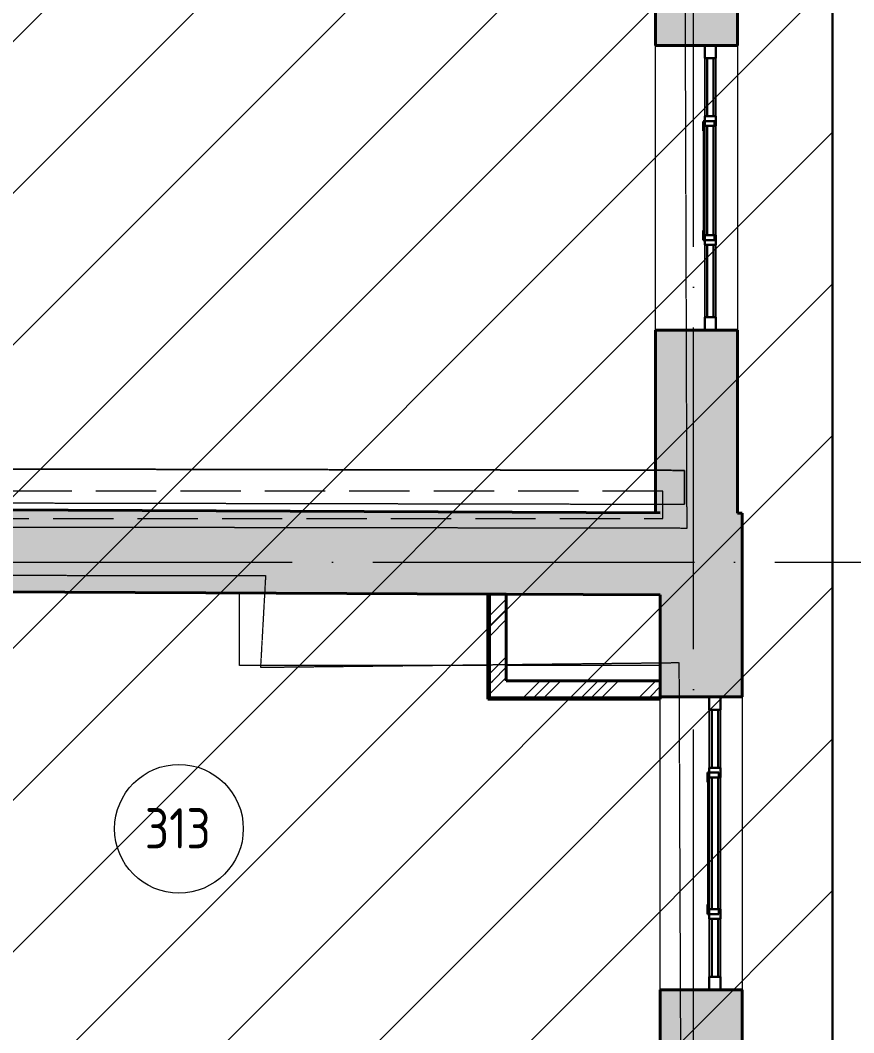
# Model space of a CAD drawing. Header units: millimetres. Extents: x -269164 to 430575, y -569542 to 36130.
# Drawn here: x 229908 to 235090, y -412990 to -406697 of the extents above; entities that cross this region are included whole.
import ezdxf

# ---------------------------------------------------------------- set-up
doc = ezdxf.new("R2010")
doc.units = ezdxf.units.MM
for name, pattern in [('ADSK_Линия сетки', [25, 20, -2.5, 0, -2.5]), ('ADSK_Сверху', [4.5, 3, -1.5]), ('GOST2.303 4', [7, 5, -2, 0])]:
    doc.linetypes.add(name, pattern=pattern)
for name, color, linetype, lineweight in [('_ Окна', 7, 'Continuous', 30), ('Витраж', 7, 'Continuous', 18), ('Каркас', 7, 'Continuous', 18), ('Марки помещений', 7, 'Continuous', 20), ('Окна', 7, 'Continuous', 18), ('Оси', 7, 'Continuous', 9), ('Панели витража', 7, 'Continuous', 18), ('Перекрытие', 7, 'Continuous', 18), ('Стены внутренние', 7, 'Continuous', 18), ('Стены наружные', 7, 'Continuous', 18), ('Стены штриховка', 7, 'Continuous', 18)]:
    doc.layers.add(name, color=color, linetype=linetype, lineweight=lineweight)
doc.styles.add('GOST Common_2', font='GOST_Common.ttf', dxfattribs={"width": 0.9, "height": 250})
pattern_1 = [(45, (178182.9, -430621.92), (-179.6051, 179.6051), []), (45, (178246.4, -430621.92), (0, 359.2102), []), (45, (178119.4, -430621.92), (0, 359.2102), [])]

# ---------------------------------------------------------------- blocks, each defined once
blk = doc.blocks.new('Прямоугольный импост - 70х20_60мм-1425938-03 План 3-го этажа маркировочный')
at = {"layer": 'Витраж', "color": 253, "linetype": 'ADSK_Сверху', "true_color": 0xaaaaaa}
for p, q in [((55980.5, 22558.7), (55980.5, 22528.7)), ((56050.5, 22558.7), (56050.5, 22528.7)), ((55980.5, 22078.7), (55980.5, 21998.7)), ((56050.5, 22078.7), (56050.5, 21998.7)), ((55980.5, 21998.7), (56050.5, 21998.7))]:
    blk.add_line(p, q, dxfattribs=at)
blk = doc.blocks.new('Прямоугольный импост - 70х20_60мм-1424475-03 План 3-го этажа маркировочный')
at = {"layer": 'Витраж', "color": 253, "linetype": 'ADSK_Сверху', "true_color": 0xaaaaaa}
for p, q in [((-80, 35), (0, 35)), ((0, 35), (0, -35)), ((0, -35), (-80, -35))]:
    blk.add_line(p, q, dxfattribs=at)
blk = doc.blocks.new('Прямоугольный импост - 70х20_60мм-1424476-03 План 3-го этажа маркировочный')
at = {"layer": 'Витраж', "color": 253, "linetype": 'ADSK_Сверху', "true_color": 0xaaaaaa}
for p, q in [((0, 35), (-80, 35)), ((0, -35), (0, 35)), ((-80, -35), (0, -35))]:
    blk.add_line(p, q, dxfattribs=at)
blk = doc.blocks.new('Прямоугольный импост - 70х20_60мм-1295771-03 План 3-го этажа маркировочный')
at = {"layer": 'Витраж', "color": 253, "linetype": 'ADSK_Сверху', "true_color": 0xaaaaaa}
for p, q in [((55980.5, 23298.7), (55980.5, 23268.7)), ((56050.5, 23298.7), (56050.5, 23268.7)), ((55980.5, 22588.7), (55980.5, 22558.7)), ((56050.5, 22588.7), (56050.5, 22558.7))]:
    blk.add_line(p, q, dxfattribs=at)
blk = doc.blocks.new('Витраж-тент со смещением вовне - 60мм 30 сдвиг-1466950-03 План 3-го этажа маркировочный')
at = {"layer": '_ Окна', "color": 253, "linetype": 'ADSK_Сверху', "true_color": 0xaaaaaa}
for p, q in [((-370, 25), (-370, -45)), ((-370, 25), (-340, 25)), ((-370, -45), (-370, 25)), ((370, 25), (340, 25)), ((370, -45), (370, 25)), ((370, -45), (370, 25)), ((-310, -45), (-370, -45)), ((-310, -35), (-310, -45)), ((310, -35), (310, -45)), ((310, -45), (370, -45))]:
    blk.add_line(p, q, dxfattribs=at)
at = {"layer": 'Окна', "color": 253, "linetype": 'ADSK_Сверху', "true_color": 0xaaaaaa}
blk.add_line((-310, -45), (310, -45), dxfattribs=at)
blk = doc.blocks.new('Прямоугольный импост - 70х20_60мм-1225113-03 План 3-го этажа маркировочный')
at = {"layer": 'Витраж', "color": 253, "linetype": 'ADSK_Сверху', "true_color": 0xaaaaaa}
for p, q in [((41024.1, 2434.5), (40994.1, 2434.5)), ((41464.1, 2434.5), (41384.1, 2434.5)), ((41464.1, 2364.5), (41464.1, 2434.5)), ((41024.1, 2364.5), (40994.1, 2364.5)), ((41464.1, 2364.5), (41384.1, 2364.5))]:
    blk.add_line(p, q, dxfattribs=at)
blk = doc.blocks.new('Прямоугольный импост - 70х60мм-1424473-03 План 3-го этажа маркировочный')
at = {"layer": 'Витраж', "color": 253, "linetype": 'ADSK_Сверху', "true_color": 0xaaaaaa}
for p, q in [((-30, 35), (30, 35)), ((30, -35), (-30, -35))]:
    blk.add_line(p, q, dxfattribs=at)
blk = doc.blocks.new('Прямоугольный импост - 70х60мм-1225009-03 План 3-го этажа маркировочный')
at = {"layer": 'Витраж', "color": 253, "linetype": 'ADSK_Сверху', "true_color": 0xaaaaaa}
for p, q in [((41024.1, 2434.5), (41024.1, 2364.5)), ((41384.1, 2434.5), (41024.1, 2434.5)), ((41384.1, 2364.5), (41384.1, 2434.5)), ((41384.1, 2364.5), (41024.1, 2364.5))]:
    blk.add_line(p, q, dxfattribs=at)
blk = doc.blocks.new('Прямоугольный импост - 70х60мм-1425940-03 План 3-го этажа маркировочный')
at = {"layer": 'Витраж', "color": 253, "linetype": 'ADSK_Сверху', "true_color": 0xaaaaaa}
for p, q in [((56050.5, 22528.7), (55980.5, 22528.7)), ((55980.5, 22528.7), (55980.5, 22078.7)), ((56050.5, 22528.7), (56050.5, 22078.7)), ((55980.5, 22078.7), (56050.5, 22078.7))]:
    blk.add_line(p, q, dxfattribs=at)
blk = doc.blocks.new('Прямоугольный импост - 70х60мм-1295773-03 План 3-го этажа маркировочный')
at = {"layer": 'Витраж', "color": 253, "linetype": 'ADSK_Сверху', "true_color": 0xaaaaaa}
for p, q in [((56050.5, 23268.7), (55980.5, 23268.7)), ((55980.5, 23268.7), (55980.5, 22588.7)), ((56050.5, 23268.7), (56050.5, 22588.7)), ((55980.5, 22588.7), (56050.5, 22588.7))]:
    blk.add_line(p, q, dxfattribs=at)
blk = doc.blocks.new('Прямоугольный импост - 70х20_60мм-1225109-03 План 3-го этажа маркировочный')
at = {"layer": 'Витраж', "color": 253, "linetype": 'ADSK_Сверху', "true_color": 0xaaaaaa}
for p, q in [((39644.1, 2434.5), (39644.1, 2364.5)), ((39724.1, 2434.5), (39644.1, 2434.5)), ((40114.1, 2434.5), (40084.1, 2434.5)), ((39724.1, 2364.5), (39644.1, 2364.5)), ((40114.1, 2364.5), (40084.1, 2364.5))]:
    blk.add_line(p, q, dxfattribs=at)
blk = doc.blocks.new('Прямоугольный импост - 70х20_60мм-1424711-03 План 3-го этажа маркировочный')
at = {"layer": 'Витраж', "color": 253, "linetype": 'ADSK_Сверху', "true_color": 0xaaaaaa}
for p, q in [((-80, 35), (0, 35)), ((0, 35), (0, -35)), ((0, -35), (-80, -35))]:
    blk.add_line(p, q, dxfattribs=at)
blk = doc.blocks.new('Прямоугольный импост - 70х20_60мм-1424712-03 План 3-го этажа маркировочный')
at = {"layer": 'Витраж', "color": 253, "linetype": 'ADSK_Сверху', "true_color": 0xaaaaaa}
for p, q in [((0, 35), (-80, 35)), ((0, -35), (0, 35)), ((-80, -35), (0, -35))]:
    blk.add_line(p, q, dxfattribs=at)
blk = doc.blocks.new('Прямоугольный импост - 70х20_60мм-1225111-03 План 3-го этажа маркировочный')
at = {"layer": 'Витраж', "color": 253, "linetype": 'ADSK_Сверху', "true_color": 0xaaaaaa}
for p, q in [((40144.1, 2434.5), (40114.1, 2434.5)), ((40994.1, 2434.5), (40964.1, 2434.5)), ((40144.1, 2364.5), (40114.1, 2364.5)), ((40994.1, 2364.5), (40964.1, 2364.5))]:
    blk.add_line(p, q, dxfattribs=at)
blk = doc.blocks.new('Витраж-тент со смещением вовне - 60мм 30 сдвиг-1466942-03 План 3-го этажа маркировочный')
at = {"layer": '_ Окна', "color": 253, "linetype": 'ADSK_Сверху', "true_color": 0xaaaaaa}
for p, q in [((-440, 25), (-440, -45)), ((-440, 25), (-410, 25)), ((-440, -45), (-440, 25)), ((440, 25), (410, 25)), ((440, -45), (440, 25)), ((440, -45), (440, 25)), ((-380, -45), (-440, -45)), ((-380, -35), (-380, -45)), ((380, -35), (380, -45)), ((380, -45), (440, -45))]:
    blk.add_line(p, q, dxfattribs=at)
at = {"layer": 'Окна', "color": 253, "linetype": 'ADSK_Сверху', "true_color": 0xaaaaaa}
blk.add_line((-380, -45), (380, -45), dxfattribs=at)
blk = doc.blocks.new('Прямоугольный импост - 70х60мм-1424709-03 План 3-го этажа маркировочный')
at = {"layer": 'Витраж', "color": 253, "linetype": 'ADSK_Сверху', "true_color": 0xaaaaaa}
for p, q in [((-30, 35), (30, 35)), ((30, -35), (-30, -35))]:
    blk.add_line(p, q, dxfattribs=at)
blk = doc.blocks.new('Прямоугольный импост - 70х60мм-1242018-03 План 3-го этажа маркировочный')
at = {"layer": 'Витраж', "color": 253, "linetype": 'ADSK_Сверху', "true_color": 0xaaaaaa}
for p, q in [((40144.1, 2434.5), (40144.1, 2364.5)), ((40964.1, 2434.5), (40144.1, 2434.5)), ((40964.1, 2364.5), (40964.1, 2434.5)), ((40964.1, 2364.5), (40144.1, 2364.5))]:
    blk.add_line(p, q, dxfattribs=at)
blk = doc.blocks.new('Системная панель - _AR_Стекло_40мм_привязка по центру-V101-03 План 3-го этажа маркировочный')
at = {"layer": 'Панели витража', "lineweight": 30}
for p, q in [((180, 20), (-180, 20)), ((-180, 20), (-180, -20)), ((180, -20), (180, 20)), ((-180, -20), (180, -20))]:
    blk.add_line(p, q, dxfattribs=at)
blk = doc.blocks.new('Прямоугольный импост - 70х40_60мм-V7-03 План 3-го этажа маркировочный')
at = {"layer": 'Витраж'}
for p, q in [((41024.1, 2434.5), (41384.1, 2434.5)), ((41024.1, 2364.5), (41384.1, 2364.5))]:
    blk.add_line(p, q, dxfattribs=at)
blk = doc.blocks.new('Прямоугольный импост - 70х20_60мм-V102-03 План 3-го этажа маркировочный')
at = {"layer": 'Витраж', "lineweight": 30}
for p, q in [((-80, 35), (0, 35)), ((-80, -35), (-80, 35)), ((0, 35), (0, -35)), ((0, -35), (-80, -35))]:
    blk.add_line(p, q, dxfattribs=at)
blk = doc.blocks.new('Прямоугольный импост - 70х20_60мм-V103-03 План 3-го этажа маркировочный')
at = {"layer": 'Витраж', "lineweight": 30}
for p, q in [((0, 35), (-80, 35)), ((-80, 35), (-80, -35)), ((0, -35), (0, 35)), ((-80, -35), (0, -35))]:
    blk.add_line(p, q, dxfattribs=at)
blk = doc.blocks.new('Системная панель - _AR_Стекло_40мм_привязка по центру-1425941-03 План 3-го этажа маркировочный')
at = {"layer": 'Панели витража', "lineweight": 30}
for p, q in [((225, 20), (-225, 20)), ((-225, 20), (-225, -20)), ((225, -20), (225, 20)), ((-225, -20), (225, -20))]:
    blk.add_line(p, q, dxfattribs=at)
blk = doc.blocks.new('Прямоугольный импост - 70х40_60мм-1425939-03 План 3-го этажа маркировочный')
at = {"layer": 'Витраж'}
for p, q in [((55980.5, 22078.7), (55980.5, 22528.7)), ((56050.5, 22078.7), (56050.5, 22528.7))]:
    blk.add_line(p, q, dxfattribs=at)
blk = doc.blocks.new('Системная панель - _AR_Стекло_40мм_привязка по центру-1295774-03 План 3-го этажа маркировочный')
at = {"layer": 'Панели витража', "lineweight": 30}
for p, q in [((340, 20), (-340, 20)), ((-340, 20), (-340, -20)), ((340, -20), (340, 20)), ((-340, -20), (340, -20))]:
    blk.add_line(p, q, dxfattribs=at)
blk = doc.blocks.new('Прямоугольный импост - 70х40_60мм-1295772-03 План 3-го этажа маркировочный')
at = {"layer": 'Витраж'}
for p, q in [((55980.5, 22588.7), (55980.5, 23268.7)), ((56050.5, 22588.7), (56050.5, 23268.7))]:
    blk.add_line(p, q, dxfattribs=at)
blk = doc.blocks.new('Прямоугольный импост - 70х60мм-V104-03 План 3-го этажа маркировочный')
at = {"layer": 'Витраж', "lineweight": 30}
for p, q in [((-30, 35), (30, 35)), ((-30, -35), (-30, 35)), ((30, 35), (30, -35)), ((30, -35), (-30, -35))]:
    blk.add_line(p, q, dxfattribs=at)
blk = doc.blocks.new('Системная панель - _AR_Стекло_40мм_привязка по центру-V6-03 План 3-го этажа маркировочный')
at = {"layer": 'Панели витража', "lineweight": 30}
for p, q in [((180, 20), (-180, 20)), ((-180, 20), (-180, -20)), ((180, -20), (180, 20)), ((-180, -20), (180, -20))]:
    blk.add_line(p, q, dxfattribs=at)
blk = doc.blocks.new('Прямоугольный импост - 70х20_60мм-1236776-03 План 3-го этажа маркировочный')
at = {"layer": 'Витраж', "lineweight": 30}
for p, q in [((-80, 35), (0, 35)), ((-80, -35), (-80, 35)), ((0, 35), (0, -35)), ((0, -35), (-80, -35))]:
    blk.add_line(p, q, dxfattribs=at)
blk = doc.blocks.new('Прямоугольный импост - 70х20_60мм-1236778-03 План 3-го этажа маркировочный')
at = {"layer": 'Витраж', "lineweight": 30}
for p, q in [((0, 35), (-80, 35)), ((-80, 35), (-80, -35)), ((0, -35), (0, 35)), ((-80, -35), (0, -35))]:
    blk.add_line(p, q, dxfattribs=at)
blk = doc.blocks.new('Прямоугольный импост - 70х40_60мм-V20-03 План 3-го этажа маркировочный')
at = {"layer": 'Витраж'}
for p, q in [((-6006, 11415.4), (-6006, 11055.4)), ((-5936, 11415.4), (-5936, 11055.4))]:
    blk.add_line(p, q, dxfattribs=at)
blk = doc.blocks.new('Системная панель - _AR_Стекло_40мм_привязка по центру-1261423-03 План 3-го этажа маркировочный')
at = {"layer": 'Панели витража', "lineweight": 30}
for p, q in [((410, 20), (-410, 20)), ((-410, 20), (-410, -20)), ((410, -20), (410, 20)), ((-410, -20), (410, -20))]:
    blk.add_line(p, q, dxfattribs=at)
blk = doc.blocks.new('Прямоугольный импост - 70х40_60мм-1229822-03 План 3-го этажа маркировочный')
at = {"layer": 'Витраж'}
for p, q in [((40144.1, 2434.5), (40964.1, 2434.5)), ((40144.1, 2364.5), (40964.1, 2364.5))]:
    blk.add_line(p, q, dxfattribs=at)
blk = doc.blocks.new('Прямоугольный импост - 70х60мм-1236773-03 План 3-го этажа маркировочный')
at = {"layer": 'Витраж', "lineweight": 30}
for p, q in [((-30, 35), (30, 35)), ((-30, -35), (-30, 35)), ((30, 35), (30, -35)), ((30, -35), (-30, -35))]:
    blk.add_line(p, q, dxfattribs=at)
blk = doc.blocks.new('ADSK_Марка_Помещение_ОдноЗначение - Номер-247393-03 План 3-го этажа маркировочный')
at = {"layer": 'Марки помещений'}
blk.add_circle((0, 0), 4, dxfattribs=at)

msp = doc.modelspace()

# ---------------------------------------------------------------- hatches: boundary and pattern name
at = {"lineweight": 13, "true_color": 0x636466}
h = msp.add_hatch(dxfattribs=at)
h.set_pattern_fill('ANSI31', color=251, scale=210)
h.set_pattern_definition([(45, (-1914008.9, -109463.3), (-471.46345, 471.46345), [])])
h.paths.add_polyline_path([(234958.19, -379662.32), (191467.82, -379662.32), (191467.82, -437206.01), (234958.19, -437206.01)])
at = {"layer": 'Стены внутренние', "lineweight": 9}
h = msp.add_hatch(dxfattribs=at)
h.set_pattern_fill('FP_1', color=256, style=0, pattern_type=2)
h.set_pattern_definition(pattern_1)
h.paths.add_polyline_path([(232830.1, -410802.39), (232930.1, -410802.39), (232930.1, -410263.96), (232830.1, -410263.5), (232830.1, -410707.24)])
h = msp.add_hatch(dxfattribs=at)
h.set_pattern_fill('FP_1', color=256, style=0, pattern_type=2)
h.set_pattern_definition(pattern_1)
h.paths.add_polyline_path([(233886.86, -410902.39), (233886.86, -410802.39), (232830.1, -410802.39), (232830.1, -410902.39), (233852.25, -410902.39)])
at = {"layer": 'Стены наружные', "true_color": 0xc0c0c0}
h = msp.add_hatch(color=9, dxfattribs=at)
h.paths.add_polyline_path([(234368.36, -409760.6), (234368.36, -408623.21), (233858.36, -408623.21), (233858.36, -409758.24), (234029.4, -409759.03)])
h.paths.add_polyline_path([(234013.15, -406853.21), (234368.36, -406853.21), (234368.36, -404541.23), (233858.36, -404541.23), (233858.36, -406853.21)])
h.paths.add_polyline_path([(233990.98, -402771.23), (234368.36, -402771.23), (234368.36, -400338.03), (233858.36, -400338.03), (233858.36, -402771.23)])
h.paths.add_polyline_path([(234368.36, -398568.03), (234368.36, -396017.76), (233858.36, -396017.76), (233858.36, -398568.03), (234029.4, -398568.03)])
h.paths.add_polyline_path([(233963.42, -394247.76), (234368.36, -394247.76), (234368.36, -386862.71), (233858.36, -386862.71), (233858.36, -394247.76), (233952.06, -394247.76)])
msp.add_hatch(color=9, dxfattribs=at).paths.add_polyline_path([(233886.86, -410268.38), (233886.86, -409758.37), (227419.35, -409728.51), (227416.99, -410238.51), (233006.65, -410264.32)])
h = msp.add_hatch(color=9, dxfattribs=at)
h.paths.add_polyline_path([(234058.31, -421579.62), (234396.86, -421579.62), (234396.86, -421077.75), (233886.86, -421077.75), (233886.86, -421579.62), (234057.85, -421579.62)])
h.paths.add_polyline_path([(233886.86, -419257.75), (234396.86, -419257.75), (234396.86, -418286.18), (233886.86, -418286.18)])
h.paths.add_polyline_path([(234058.31, -417436.18), (234396.86, -417436.18), (234396.86, -416431.02), (233886.86, -416431.02), (233886.86, -417436.18), (234043.33, -417436.18)])
h.paths.add_polyline_path([(234036.82, -415581.02), (234396.86, -415581.02), (234396.86, -414578.72), (233886.86, -414578.72), (233886.86, -415581.02)])
h.paths.add_polyline_path([(234396.86, -413728.72), (234396.86, -412722.71), (233886.86, -412722.71), (233886.86, -413728.72), (234058.31, -413728.72)])
h.paths.add_polyline_path([(234396.86, -410902.71), (234396.86, -409760.73), (233886.86, -409758.37), (233886.86, -410902.71), (234058.31, -410902.71)])

# ---------------------------------------------------------------- linework, layer by layer
at = {"color": 251, "lineweight": 30, "true_color": 0x636466}
msp.add_lwpolyline([(191467.82, -379662.32), (234958.19, -379662.32), (234958.19, -437206.01), (191467.82, -437206.01)], close=True, dxfattribs=at)
at = {"layer": 'Каркас', "color": 253, "linetype": 'ADSK_Сверху', "true_color": 0xb2b2b2}
for p, q in [((234038.67, -409494.57), (227798.57, -409482.48)), ((234038.67, -409494.57), (234038.27, -409705.07)), ((227799.24, -409692.98), (234038.27, -409705.07))]:
    msp.add_line(p, q, dxfattribs=at)
at = {"layer": 'Каркас', "color": 253, "linetype": 'ADSK_Сверху', "true_color": 0xaaaaaa}
for p, q in [((227798.57, -409482.48), (234038.67, -409494.57)), ((234038.27, -409705.07), (234038.67, -409494.57)), ((227799.24, -409692.98), (234038.27, -409705.07))]:
    msp.add_line(p, q, dxfattribs=at)
at = {"layer": 'Каркас', "color": 30, "linetype": 'GOST2.303 4', "ltscale": 75, "true_color": 0xf26722}
msp.add_lwpolyline([(227487.51, -409623.87), (227487.51, -409793.87), (233904, -409793.87), (233904, -409623.87)], close=True, dxfattribs=at)
at = {"layer": 'Оси', "linetype": 'ADSK_Линия сетки', "ltscale": 100}
for p, q in [((234092.82, -435606.71), (234092.82, -386087.13)), ((167096.68, -410065.13), (235324.62, -410065.13))]:
    msp.add_line(p, q, dxfattribs=at)
at = {"layer": 'Перекрытие', "color": 9, "linetype": 'ADSK_Сверху', "true_color": 0xaad4d4}
for p, q in [((234025.91, -401788.51), (234051.74, -409855)), ((234051.74, -409855), (227674, -409845.47)), ((227864.93, -410143.67), (231433.32, -410148.9)), ((231433.32, -410148.9), (231401.76, -410718.54)), ((231401.76, -410718.54), (234003.26, -410689.4)), ((234003.26, -410689.4), (234020.04, -414959.89))]:
    msp.add_line(p, q, dxfattribs=at)
at = {"layer": 'Перекрытие', "color": 136, "true_color": 0x008080}
for p, q in [((231271.55, -410707.24), (231271.55, -410256.3)), ((232815.1, -410707.24), (231271.55, -410707.24)), ((233886.86, -410707.24), (232930.1, -410707.24))]:
    msp.add_line(p, q, dxfattribs=at)
at = {"layer": 'Стены внутренние', "color": 253, "linetype": 'ADSK_Сверху', "true_color": 0xaaaaaa}
for p, q in [((232815.1, -410263.43), (232815.1, -410702.71)), ((232815.1, -410263.43), (232930.1, -410263.96)), ((232930.1, -410701.42), (232930.1, -410263.96))]:
    msp.add_line(p, q, dxfattribs=at)
at = {"layer": 'Стены внутренние', "lineweight": 40}
for p, q in [((232815.1, -410263.43), (232815.1, -410917.39)), ((232930.1, -410263.96), (232815.1, -410263.43)), ((232930.1, -410802.39), (232930.1, -410263.96)), ((233886.86, -410802.39), (232930.1, -410802.39)), ((233886.86, -410902.39), (233886.86, -410802.39)), ((233886.86, -410917.39), (233886.86, -410902.71)), ((232815.1, -410917.39), (233886.86, -410917.39))]:
    msp.add_line(p, q, dxfattribs=at)
at = {"layer": 'Стены наружные', "lineweight": 40}
for p, q in [((233858.36, -404541.23), (233858.36, -406853.21)), ((234368.36, -406853.21), (234368.36, -404541.23)), ((233858.36, -406853.21), (234368.36, -406853.21)), ((234368.36, -408623.21), (233858.36, -408623.21)), ((233858.36, -408623.21), (233858.36, -409758.24)), ((234368.36, -409760.6), (234368.36, -408623.21)), ((233886.86, -409758.37), (228734.12, -409734.58)), ((234396.86, -409760.73), (234368.36, -409760.6)), ((234396.86, -410902.71), (234396.86, -409760.73)), ((227979.42, -410241.1), (232815.1, -410263.43)), ((232930.1, -410263.96), (233886.86, -410268.38)), ((233886.86, -410268.38), (233886.86, -410802.39)), ((233886.86, -410902.71), (234396.86, -410902.71)), ((234396.86, -412722.71), (233886.86, -412722.71)), ((233886.86, -412722.71), (233886.86, -413126.22)), ((234396.86, -413728.72), (234396.86, -412722.71))]:
    msp.add_line(p, q, dxfattribs=at)
at = {"layer": 'Стены наружные'}
for p, q in [((233858.36, -408623.21), (233858.36, -406853.21)), ((234368.36, -406853.21), (234368.36, -408623.21)), ((234396.86, -410902.71), (234396.86, -412722.71)), ((233886.86, -412722.71), (233886.86, -410917.39))]:
    msp.add_line(p, q, dxfattribs=at)
at = {"layer": 'Стены штриховка'}
for p, q in [((232824.1, -410263.47), (232824.1, -410908.39)), ((232830.1, -410263.5), (232830.1, -410902.39)), ((232824.1, -410908.39), (233886.86, -410908.39)), ((232830.1, -410902.39), (233886.86, -410902.39)), ((233886.86, -410902.71), (233886.86, -410902.39))]:
    msp.add_line(p, q, dxfattribs=at)

# ---------------------------------------------------------------- block references
at = {"layer": '_ Окна', "color": 253, "linetype": 'ADSK_Сверху', "true_color": 0xaaaaaa}
for name, p, rotation in [('Витраж-тент со смещением вовне - 60мм 30 сдвиг-1466950-03 План 3-го этажа маркировочный', (234198.36, -407693.21), 269.9999999999992), ('Витраж-тент со смещением вовне - 60мм 30 сдвиг-1466942-03 План 3-го этажа маркировочный', (234226.86, -411812.71), 270.0000000000002)]:
    msp.add_blockref(name, p, dxfattribs=dict(at, rotation=rotation))
at = {"layer": 'Витраж', "color": 253, "linetype": 'ADSK_Сверху', "true_color": 0xaaaaaa}
for name, p, rotation in [('Прямоугольный импост - 70х20_60мм-1424476-03 План 3-го этажа маркировочный', (234198.36, -406853.21), 89.99999999999925), ('Прямоугольный импост - 70х20_60мм-1225113-03 План 3-го этажа маркировочный', (236597.87, -448317.31), 89.99999999999895), ('Прямоугольный импост - 70х60мм-1225009-03 План 3-го этажа маркировочный', (236597.87, -448317.31), 89.99999999999895), ('Прямоугольный импост - 70х20_60мм-1424712-03 План 3-го этажа маркировочный', (234226.86, -410902.71), 90.00000000000024), ('Прямоугольный импост - 70х20_60мм-1225113-03 План 3-го этажа маркировочный', (236626.36, -452366.81), 90), ('Прямоугольный импост - 70х60мм-1225009-03 План 3-го этажа маркировочный', (236626.36, -452366.81), 90), ('Прямоугольный импост - 70х20_60мм-1225111-03 План 3-го этажа маркировочный', (236626.36, -452366.81), 90.00000000000058), ('Прямоугольный импост - 70х60мм-1242018-03 План 3-го этажа маркировочный', (236626.36, -452366.81), 90.00000000000058), ('Прямоугольный импост - 70х20_60мм-1225109-03 План 3-го этажа маркировочный', (236626.36, -452366.81), 90), ('Прямоугольный импост - 70х60мм-1225009-03 План 3-го этажа маркировочный', (236626.36, -453666.81), 90)]:
    msp.add_blockref(name, p, dxfattribs=dict(at, rotation=rotation))
at = {"layer": 'Витраж'}
for name, p, rotation in [('Прямоугольный импост - 70х20_60мм-V103-03 План 3-го этажа маркировочный', (234198.36, -406853.21), 89.99999999999925), ('Прямоугольный импост - 70х40_60мм-V7-03 План 3-го этажа маркировочный', (236597.87, -448317.31), 89.99999999999895), ('Прямоугольный импост - 70х20_60мм-1236778-03 План 3-го этажа маркировочный', (234226.86, -410902.71), 90.00000000000024), ('Прямоугольный импост - 70х40_60мм-V7-03 План 3-го этажа маркировочный', (236626.36, -452366.81), 90), ('Прямоугольный импост - 70х40_60мм-1229822-03 План 3-го этажа маркировочный', (236626.36, -452366.81), 90.00000000000058), ('Прямоугольный импост - 70х40_60мм-V20-03 План 3-го этажа маркировочный', (228255.81, -401227.31), 180)]:
    msp.add_blockref(name, p, dxfattribs=dict(at, rotation=rotation))
at = {"layer": 'Витраж', "color": 253, "linetype": 'ADSK_Сверху', "true_color": 0xaaaaaa, "extrusion": (0, 0, -1)}
for name, p, rotation in [('Прямоугольный импост - 70х60мм-1424473-03 План 3-го этажа маркировочный', (-234198.36, -407323.21), 270.0000000000007), ('Прямоугольный импост - 70х60мм-1424473-03 План 3-го этажа маркировочный', (-234198.36, -408063.21), 270.0000000000007), ('Прямоугольный импост - 70х20_60мм-1424475-03 План 3-го этажа маркировочный', (-234198.36, -408623.21), 270.0000000000007), ('Прямоугольный импост - 70х60мм-1424709-03 План 3-го этажа маркировочный', (-234226.86, -411372.71), 269.9999999999997), ('Прямоугольный импост - 70х60мм-1424709-03 План 3-го этажа маркировочный', (-234226.86, -412252.71), 269.9999999999997), ('Прямоугольный импост - 70х20_60мм-1424711-03 План 3-го этажа маркировочный', (-234226.86, -412722.71), 269.9999999999997)]:
    msp.add_blockref(name, p, dxfattribs=dict(at, rotation=rotation))
at = {"layer": 'Витраж', "extrusion": (0, 0, -1)}
for name, p, rotation in [('Прямоугольный импост - 70х60мм-V104-03 План 3-го этажа маркировочный', (-234198.36, -407323.21), 270.0000000000007), ('Прямоугольный импост - 70х60мм-V104-03 План 3-го этажа маркировочный', (-234198.36, -408063.21), 270.0000000000007), ('Прямоугольный импост - 70х20_60мм-V102-03 План 3-го этажа маркировочный', (-234198.36, -408623.21), 270.0000000000007), ('Прямоугольный импост - 70х60мм-1236773-03 План 3-го этажа маркировочный', (-234226.86, -411372.71), 269.9999999999997), ('Прямоугольный импост - 70х60мм-1236773-03 План 3-го этажа маркировочный', (-234226.86, -412252.71), 269.9999999999997), ('Прямоугольный импост - 70х20_60мм-1236776-03 План 3-го этажа маркировочный', (-234226.86, -412722.71), 269.9999999999997)]:
    msp.add_blockref(name, p, dxfattribs=dict(at, rotation=rotation))
at = {"layer": 'Витраж', "color": 253, "linetype": 'ADSK_Сверху', "true_color": 0xaaaaaa}
for name in ['Прямоугольный импост - 70х20_60мм-1295771-03 План 3-го этажа маркировочный', 'Прямоугольный импост - 70х60мм-1295773-03 План 3-го этажа маркировочный', 'Прямоугольный импост - 70х20_60мм-1425938-03 План 3-го этажа маркировочный', 'Прямоугольный импост - 70х60мм-1425940-03 План 3-го этажа маркировочный']:
    msp.add_blockref(name, (178182.91, -430621.92), dxfattribs=at)
at = {"layer": 'Витраж'}
for name in ['Прямоугольный импост - 70х40_60мм-1295772-03 План 3-го этажа маркировочный', 'Прямоугольный импост - 70х40_60мм-1425939-03 План 3-го этажа маркировочный']:
    msp.add_blockref(name, (178182.91, -430621.92), dxfattribs=at)
at = {"layer": 'Марки помещений', "xscale": 99.99999999999993, "yscale": 99.99999999999993, "zscale": 99.99999999999993}
msp.add_blockref('ADSK_Марка_Помещение_ОдноЗначение - Номер-247393-03 План 3-го этажа маркировочный', (230894.97, -411722.16), dxfattribs=at)
at = {"layer": 'Панели витража'}
for name, p, rotation in [('Системная панель - _AR_Стекло_40мм_привязка по центру-V101-03 План 3-го этажа маркировочный', (234198.36, -407113.21), 269.9999999999992), ('Системная панель - _AR_Стекло_40мм_привязка по центру-1295774-03 План 3-го этажа маркировочный', (234198.36, -407693.21), 269.9999999999992), ('Системная панель - _AR_Стекло_40мм_привязка по центру-1425941-03 План 3-го этажа маркировочный', (234198.36, -408318.21), 269.9999999999992), ('Системная панель - _AR_Стекло_40мм_привязка по центру-V6-03 План 3-го этажа маркировочный', (234226.86, -411162.71), 270.0000000000002), ('Системная панель - _AR_Стекло_40мм_привязка по центру-1261423-03 План 3-го этажа маркировочный', (234226.86, -411812.71), 270.0000000000002), ('Системная панель - _AR_Стекло_40мм_привязка по центру-V6-03 План 3-го этажа маркировочный', (234226.86, -412462.71), 270.0000000000002)]:
    msp.add_blockref(name, p, dxfattribs=dict(at, rotation=rotation))

# ---------------------------------------------------------------- texts
at = {"layer": 'Марки помещений', "lineweight": 9, "insert": (230683.01, -411594.43), "char_height": 250, "width": 526.7087, "attachment_point": 1, "style": 'GOST Common_2'}
msp.add_mtext('313', dxfattribs=at)

doc.saveas('drawing.dxf')
